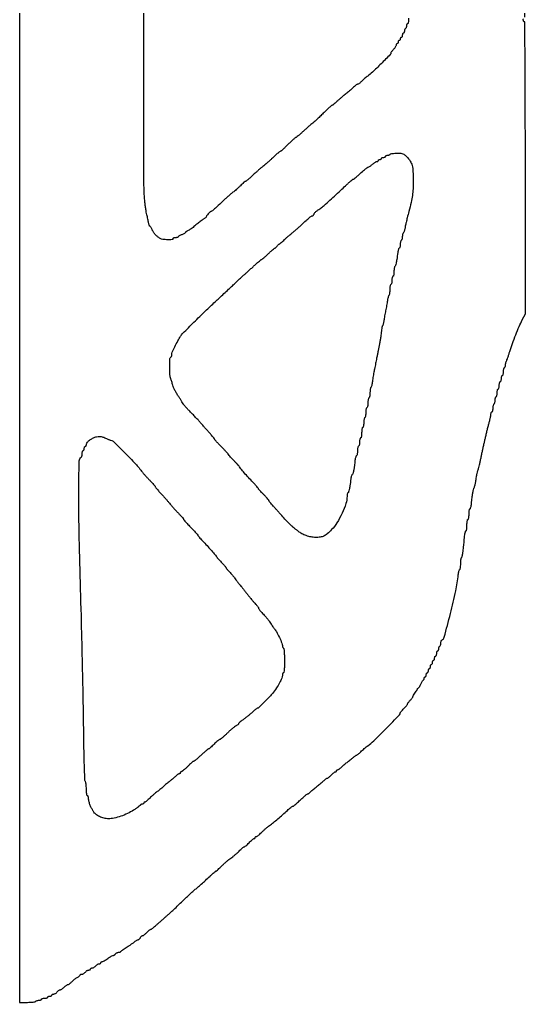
# Model space of a CAD drawing. Extents: x 0 to 485, y 27 to 1911.
# Drawn here: x 0 to 485, y 27 to 969 of the extents above; entities that cross this region are included whole.
import ezdxf

# ---------------------------------------------------------------- set-up
doc = ezdxf.new("R2010")
doc.units = 0

msp = doc.modelspace()

# ---------------------------------------------------------------- linework, layer by layer
for points in [[(0, 1911), (0, 969), (0, 27), (7.440983, 27, 0.012539), (10.336795, 27.072633, 0.018327), (12.877725, 27.29375, 0.014001), (14.92157, 27.605685, 0.21256), (15.5, 28, -0.130646), (15.906663, 28.384508, -0.045439), (16.653525, 28.70625, -0.041396), (17.57934, 28.926158, -0.037634), (18.559017, 29, 0.039081), (19.49372, 29.07317, 0.058208), (20.282961, 29.29375, 0.076538), (20.820624, 29.617207, 0.222681), (21, 30, -0.254951), (21.209557, 30.384262, -0.06271), (21.88125, 30.70625, -0.048861), (22.850749, 30.927234, -0.031626), (24, 31, 0.031626), (25.149251, 31.072766, 0.048861), (26.11875, 31.29375, 0.06271), (26.790443, 31.615738, 0.254951), (27, 32, -0.191087), (27.151477, 32.381882, -0.088204), (27.5875, 32.70625, -0.068025), (28.234582, 32.926307, -0.048028), (29, 33, 0.048028), (29.765418, 33.073693, 0.068025), (30.4125, 33.29375, 0.088204), (30.848523, 33.618118, 0.191087), (31, 34, -0.173062), (31.136147, 34.381567, -0.093597), (31.522652, 34.70625, -0.073949), (32.098578, 34.925933, -0.054248), (32.779241, 35, 0.091287), (33.565449, 35.144747, 0.047927), (34.459276, 35.5875, 0.045499), (35.316802, 36.234851, 0.052224), (36, 37, -0.039628), (36.649462, 37.765245, -0.040482), (37.407202, 38.4125, -0.043766), (38.156398, 38.860091, -0.113243), (38.766214, 39, 0.11707), (39.437959, 39.159467, 0.028202), (40.436155, 39.734375, 0.027424), (41.536564, 40.54307, 0.024203), (42.590909, 41.5, -0.022565), (43.638413, 42.456995, -0.026234), (44.718393, 43.265625, -0.026634), (45.689527, 43.843782, -0.121526), (46.32277, 44, 0.132786), (46.953316, 44.170461, 0.027637), (47.919123, 44.807812, 0.027209), (48.990279, 45.697254, 0.02277), (50.027316, 46.75, -0.024468), (51.174526, 47.90671, -0.016733), (52.581461, 49.109013, -0.016898), (54.018899, 50.178974, -0.032443), (55.25, 50.91898, 0.022236), (56.303134, 51.523118, 0.030119), (57.192188, 52.165246, 0.030557), (57.83672, 52.761879, 0.193066), (58, 53.16898, -0.201824), (58.133628, 53.486545, -0.084512), (58.522652, 53.755888, -0.064608), (59.098169, 53.938921, -0.04475), (59.779241, 54, 0.091287), (60.565449, 54.144747, 0.047927), (61.459276, 54.5875, 0.045499), (62.316802, 55.234851, 0.052224), (63, 56, -0.052224), (63.683198, 56.765149, -0.045499), (64.540724, 57.4125, -0.047927), (65.434551, 57.855253, -0.091287), (66.220759, 58, 0.054248), (66.901422, 58.074067, 0.073949), (67.477348, 58.29375, 0.093597), (67.863853, 58.618433, 0.173062), (68, 59, -0.173062), (68.136147, 59.381567, -0.093597), (68.522652, 59.70625, -0.073949), (69.098578, 59.925933, -0.054248), (69.779241, 60, 0.091287), (70.565449, 60.144747, 0.047927), (71.459276, 60.5875, 0.045499), (72.316802, 61.234851, 0.052224), (73, 62, -0.052224), (73.683198, 62.765149, -0.045499), (74.540724, 63.4125, -0.047927), (75.434551, 63.855253, -0.091287), (76.220759, 64, 0.054248), (76.901422, 64.074067, 0.073949), (77.477348, 64.29375, 0.093597), (77.863853, 64.618433, 0.173062), (78, 65, -0.106151), (78.081925, 65.381543, -0.09935), (78.314261, 65.70625, -0.096121), (78.661427, 65.923917, -0.092354), (79.069825, 66, 0.115305), (79.705711, 66.148618, 0.011386), (81.106241, 66.88125, 0.01389), (82.751957, 67.851071, 0.010587), (84.5, 69, -0.009395), (86.239181, 70.149049, -0.012653), (87.85779, 71.11875, -0.009748), (89.231972, 71.860488, -0.119427), (89.807731, 72, 0.112484), (90.257397, 72.102457, 0.03802), (90.842504, 72.440625, 0.035553), (91.453715, 72.925989, 0.033978), (92, 73.5, -0.063393), (92.614539, 74.074176, -0.044279), (93.430735, 74.559375, -0.044533), (94.312334, 74.890037, -0.067559), (95.122445, 75, 0.038034), (95.842785, 75.054874, 0.056194), (96.454016, 75.220313, 0.072964), (96.875094, 75.462677, 0.22301), (97.018888, 75.75, -0.220097), (97.223841, 76.165274, -0.010018), (98.509361, 77.160937, -0.015151), (100.138042, 78.296048, -0.010117), (102.066315, 79.5, 0.008016), (104.189633, 80.813365, 0.006615), (106.411602, 82.279329, 0.006689), (108.415064, 83.679026, 0.017705), (109.797427, 84.748779, -0.016839), (110.906148, 85.609844, -0.020436), (112.002646, 86.337337, -0.019471), (112.959774, 86.867679, -0.116988), (113.509453, 86.998779, 0.139895), (113.982701, 87.134451, 0.041999), (114.589279, 87.587141, 0.038465), (115.215523, 88.234495, 0.033434), (115.767927, 89, -0.036062), (116.326345, 89.765338, -0.040273), (116.970328, 90.4125, -0.044138), (117.601993, 90.862629, -0.133514), (118.107264, 91, 0.143484), (118.691859, 91.171287, 0.021641), (119.700511, 91.88125, 0.02279), (120.847119, 92.851284, 0.017926), (122, 94, -0.015491), (123.141884, 95.148889, -0.020431), (124.25525, 96.11875, -0.018318), (125.224671, 96.839221, -0.151775), (125.742135, 97, 0.154981), (126.309526, 97.180197, 0.009421), (127.762797, 98.248438, 0.013338), (129.463312, 99.621853, 0.009425), (131.301382, 101.25, -0.003078), (133.410948, 103.166975, -0.001828), (135.947103, 105.426563, -0.001829), (138.492662, 107.661345, -0.003155), (140.629602, 109.5, 0.009025), (143.078509, 111.657625, 0.002532), (146.825101, 115.115625, 0.002552), (151.022534, 119.069533, 0.002686), (155.108461, 123, -0.002429), (159.055191, 126.800467, -0.002851), (162.834283, 130.363367, -0.002509), (166.059394, 133.33932, -0.01758), (167.689316, 134.726355, 0.009112), (170.718798, 137.217198, 0.005504), (174.220583, 140.272209, 0.004801), (178.192893, 143.884547, 0.003223), (182.665982, 148.085384, -0.005854), (184.692702, 149.968776, -0.008842), (186.505083, 151.556332, -0.004363), (188.065675, 152.852128, -0.172747), (188.480906, 153, 0.17868), (188.888788, 153.150568, 0.005073), (190.315462, 154.395313, 0.009721), (191.972526, 155.929736, 0.006462), (193.814924, 157.75, -0.011926), (195.903446, 159.768816, -0.008774), (198.308462, 161.908282, -0.008876), (200.65608, 163.852702, -0.019493), (202.533032, 165.235642, 0.017622), (204.35935, 166.570766, 0.009316), (206.532836, 168.346907, 0.009258), (208.691763, 170.249157, 0.014127), (210.48598, 171.985642, -0.010384), (212.051352, 173.523505, -0.014699), (213.511585, 174.820782, -0.010734), (214.764486, 175.824681, -0.164983), (215.281348, 176, 0.166272), (215.796015, 176.176015, 0.011025), (217.028577, 177.175, 0.014973), (218.464021, 178.467645, 0.010586), (220, 180, -0.01301), (221.550663, 181.532079, -0.017724), (223.031039, 182.825, -0.01468), (224.308348, 183.80229, -0.157214), (224.921599, 184, 0.091591), (225.333285, 184.076051, 0.09588), (225.68322, 184.29375, 0.099487), (225.91739, 184.618468, 0.107021), (226, 185, -0.107021), (226.08261, 185.381532, -0.099487), (226.31678, 185.70625, -0.09588), (226.666715, 185.923949, -0.091591), (227.078401, 186, 0.15268), (227.687576, 186.190458, 0.015563), (228.918553, 187.101562, 0.018308), (230.343485, 188.313756, 0.013613), (231.828401, 189.75, -0.012337), (233.524176, 191.398583, -0.007592), (235.596468, 193.25846, -0.007611), (237.703097, 195.036543, -0.013492), (239.5, 196.427735, 0.011029), (243.313091, 199.349965, 0.006757), (247.683718, 202.953275, 0.006432), (252.263833, 206.936786, 0.006487), (256.726666, 211.025534, -0.011502), (258.422134, 212.547895, -0.015767), (260.020084, 213.8325, -0.01247), (261.389963, 214.811811, -0.150038), (262.002982, 215, 0.156184), (262.616977, 215.196588, 0.012051), (264.018483, 216.248438, 0.015581), (265.652274, 217.62202, 0.011236), (267.390286, 219.25, -0.005969), (270.781522, 222.494266, -0.012317), (273.524176, 224.932373, -0.009482), (275.705905, 226.707813, -0.167573), (276.553244, 227, 0.152908), (276.864468, 227.097455, 0.011925), (277.576482, 227.617445, 0.015395), (278.40733, 228.296793, 0.011138), (279.291813, 229.10194, -0.011293), (280.382018, 230.093739, -0.004909), (281.872954, 231.364303, -0.004855), (283.484684, 232.684361, -0.006441), (284.977817, 233.85194, 0.007691), (286.52166, 235.065405, 0.00482), (288.291921, 236.529945, 0.004837), (290.007626, 238.006076, 0.008797), (291.376131, 239.25, -0.01501), (292.564007, 240.303085, -0.019408), (293.717934, 241.192188, -0.017457), (294.717882, 241.851291, -0.137829), (295.247104, 242, 0.151164), (295.769444, 242.16161, 0.018565), (296.741589, 242.88125, 0.020606), (297.857332, 243.851124, 0.015666), (299, 245, -0.018062), (300.153501, 246.148707, -0.022916), (301.301978, 247.11875, -0.021819), (302.312902, 247.828188, -0.143035), (302.90121, 248, 0.089824), (303.320713, 248.075976, 0.095294), (303.67723, 248.29375, 0.099782), (303.915764, 248.618491, 0.109085), (304, 249, -0.103674), (304.079978, 249.381574, -0.09892), (304.307102, 249.70625, -0.096788), (304.646398, 249.923826, -0.094588), (305.045455, 250, 0.124368), (305.590442, 250.137688, 0.02494), (306.453926, 250.660938, 0.024942), (307.4221, 251.388651, 0.021023), (308.372167, 252.25, -0.012522), (309.480594, 253.289786, -0.005973), (310.954638, 254.573438, -0.005916), (312.527405, 255.878625, -0.008374), (313.960089, 257, 0.004253), (315.416845, 258.120982, 0.002852), (317.064054, 259.426204, 0.002872), (318.645047, 260.708696, 0.005666), (319.883377, 261.748779, -0.012503), (320.937825, 262.610107, -0.016544), (321.941888, 263.337337, -0.01394), (322.8032, 263.884414, -0.134883), (323.216667, 263.998779, 0.161824), (323.642197, 264.14101, 0.010388), (324.687292, 264.959188, 0.014331), (325.906716, 266.015073, 0.010132), (327.216667, 267.266542, -0.012456), (328.727766, 268.696807, -0.007787), (330.563646, 270.298693, -0.007814), (332.422862, 271.821441, -0.014081), (334, 273.001699, 0.040677), (339.536794, 277.623749, 0.004294), (351.450962, 289.540191, 0.00137), (364.206808, 302.590812, 0.195235), (365, 304.544764, -0.175032), (365.117681, 304.870636, -0.005755), (366.028125, 305.941483, -0.010365), (367.15882, 307.187653, -0.006954), (368.5, 308.566667, 0.012215), (369.840609, 309.974429, 0.016731), (370.971875, 311.309148, 0.013501), (371.831253, 312.457087, 0.155132), (372, 312.987879, -0.138408), (372.141145, 313.487999, -0.020233), (372.734375, 314.37286, -0.021584), (373.542729, 315.384387, -0.017007), (374.5, 316.409091, 0.013746), (375.457473, 317.420709, 0.018374), (376.265625, 318.392591, 0.015746), (376.871859, 319.23207, 0.149589), (377, 319.650795, -0.141589), (377.26146, 320.555591, -0.003446), (379.628682, 324.25279, -0.005774), (381.967752, 327.761813, -0.065676), (383.0773, 329, 0.084137), (383.37753, 329.360857, 0.009187), (383.904353, 330.307813, 0.011036), (384.490123, 331.468883, 0.008701), (385.074224, 332.75, -0.018274), (385.670909, 333.99501, -0.026312), (386.294903, 335.045313, -0.024645), (386.87234, 335.82417, -0.224551), (387.244111, 336, 0.189864), (387.532752, 336.113704, 0.088604), (387.777958, 336.440625, 0.06842), (387.944278, 336.925951, 0.04842), (388, 337.5, -0.064853), (388.074694, 338.073457, -0.082425), (388.29375, 338.559375, -0.098894), (388.618646, 338.884432, -0.148195), (389, 339, 0.191087), (389.381882, 339.151477, 0.088204), (389.70625, 339.5875, 0.068025), (389.926307, 340.234582, 0.048028), (390, 341, -0.048028), (390.073693, 341.765418, -0.068025), (390.29375, 342.4125, -0.088204), (390.618118, 342.848523, -0.191087), (391, 343, 0.191087), (391.381882, 343.151477, 0.088204), (391.70625, 343.5875, 0.068025), (391.926307, 344.234582, 0.048028), (392, 345, -0.048028), (392.073693, 345.765418, -0.068025), (392.29375, 346.4125, -0.088204), (392.618118, 346.848523, -0.191087), (393, 347, 0.191087), (393.381882, 347.151477, 0.088204), (393.70625, 347.5875, 0.068025), (393.926307, 348.234582, 0.048028), (394, 349, -0.048028), (394.073693, 349.765418, -0.068025), (394.29375, 350.4125, -0.088204), (394.618118, 350.848523, -0.191087), (395, 351, 0.191087), (395.381882, 351.151477, 0.088204), (395.70625, 351.5875, 0.068025), (395.926307, 352.234582, 0.048028), (396, 353, -0.048028), (396.073693, 353.765418, -0.068025), (396.29375, 354.4125, -0.088204), (396.618118, 354.848523, -0.191087), (397, 355, 0.191087), (397.381882, 355.151477, 0.088204), (397.70625, 355.5875, 0.068025), (397.926307, 356.234582, 0.048028), (398, 357, -0.048028), (398.073693, 357.765418, -0.068025), (398.29375, 358.4125, -0.088204), (398.618118, 358.848523, -0.191087), (399, 359, 0.226478), (399.382936, 359.182831, 0.074992), (399.70625, 359.734375, 0.057076), (399.926884, 360.542644, 0.038131), (400, 361.5, -0.038131), (400.073116, 362.457356, -0.057076), (400.29375, 363.265625, -0.074992), (400.617064, 363.817169, -0.226478), (401, 364, 0.186414), (401.381787, 364.147465, 0.089706), (401.70625, 364.570164, 0.069539), (401.926216, 365.198222, 0.049547), (402, 365.940983, -0.046881), (402.074077, 366.729296, -0.046318), (402.29375, 367.49335, -0.050262), (402.616444, 368.123976, -0.111412), (403, 368.5, 0.127689), (403.384338, 368.901776, 0.046287), (403.70625, 369.629046, 0.042177), (403.926118, 370.527908, 0.038918), (404, 371.475684, -0.029733), (404.055176, 372.402737, -0.038415), (404.220882, 373.23869, -0.042467), (404.461676, 373.883564, -0.179719), (404.75194, 374.166667, 0.226586), (407.260196, 377.097367, 0.003327), (413.167886, 399.70638, 0.009463), (418.277593, 421.529038, 0.02789), (420.66076, 436.75, -0.016075), (420.927301, 438.762279, -0.025608), (421.297638, 440.457812, -0.023122), (421.710279, 441.735071, -0.312648), (422.09255, 442, 0.337935), (422.448096, 442.271284, 0.024425), (422.733436, 443.556875, 0.0263), (422.93456, 445.268259, 0.0161), (423, 447.3, -0.01589), (423.066725, 449.399, -0.020339), (423.267904, 451.322187, -0.018669), (423.556177, 452.886529, -0.13721), (423.912013, 453.55, 0.143479), (424.540973, 454.758159, 0.013839), (425.097801, 458.055449, 0.010475), (425.724467, 463.311365, 0.002074), (426.610256, 472.75, -0.013628), (426.891071, 475.145823, -0.021963), (427.274722, 477.164062, -0.017651), (427.699365, 478.71609, -0.328182), (428.085327, 479, 0.340569), (428.444048, 479.276396, 0.023256), (428.731315, 480.615625, 0.025571), (428.934052, 482.391558, 0.015635), (429, 484.5, -0.017105), (429.072146, 486.60834, -0.027868), (429.29375, 488.384375, -0.026982), (429.608967, 489.707933, -0.332234), (430, 490, 0.322437), (430.389817, 490.280551, 0.031449), (430.70625, 491.46875, 0.03053), (430.927795, 493.083446, 0.01883), (431, 495, -0.017074), (431.065468, 496.916675, -0.027819), (431.266564, 498.53125, -0.026902), (431.552586, 499.734772, -0.332411), (431.90745, 500, 0.312256), (432.29016, 500.264829, 0.023091), (432.704936, 501.542188, 0.025589), (433.078102, 503.237725, 0.016069), (433.348003, 505.25, -0.005933), (433.971128, 510.7378, -0.011813), (434.618371, 515.062648, -0.014298), (435.291338, 518.36936, -0.045896), (436, 520.5, 0.029695), (436.372319, 521.50915, 0.011611), (436.769812, 522.940625, 0.011446), (437.129358, 524.513396, 0.013972), (437.390535, 526, -0.004178), (438.108799, 530.61723, -0.00959), (438.745141, 534.077679, -0.012406), (439.343283, 536.680924, -0.032648), (439.937905, 538.5, 0.031911), (440.343621, 539.735014, 0.004211), (441.012787, 542.409375, 0.004873), (441.749566, 545.598941, 0.004068), (442.471398, 549, -0.001148), (443.195151, 552.510937, -0.001136), (443.937619, 556.03125, -0.001114), (444.60137, 559.10968, -0.004396), (445.030799, 561, 0.000233), (445.482394, 562.913979, 0.000055), (446.235863, 566.115625, 0.000056), (447.101522, 569.797656, 0.000055), (447.971082, 573.5, -0.002245), (448.850227, 577.170851, -0.002389), (449.74465, 580.758356, -0.002272), (450.543064, 583.838172, -0.011053), (451.041917, 585.570998, 0.017138), (451.408805, 586.90634, 0.01334), (451.718563, 588.379972, 0.013546), (451.933542, 589.770241, 0.031592), (452, 590.820998, -0.043943), (452.073451, 591.655135, -0.063734), (452.29375, 592.359918, -0.083503), (452.617786, 592.836754, -0.204612), (453, 593, 0.275259), (453.385522, 593.229636, 0.053437), (453.70625, 594.010789, 0.043243), (453.927436, 595.122516, 0.027497), (454, 596.440983, -0.026918), (454.073414, 597.803639, -0.033489), (454.29375, 599.052725, -0.035556), (454.613307, 600.04134, -0.159713), (455, 600.5, 0.144823), (455.385448, 600.931076, 0.04093), (455.70625, 601.783064, 0.037579), (455.926362, 602.85147, 0.032024), (456, 604, -0.032024), (456.073638, 605.14853, -0.037579), (456.29375, 606.216936, -0.04093), (456.614552, 607.068924, -0.144823), (457, 607.5, 0.159713), (457.386693, 607.95866, 0.035556), (457.70625, 608.947275, 0.033489), (457.926586, 610.196361, 0.026918), (458, 611.559017, -0.027497), (458.072564, 612.877484, -0.043243), (458.29375, 613.989211, -0.053437), (458.614478, 614.770364, -0.275259), (459, 615, 0.277684), (459.385692, 615.232098, 0.052312), (459.70625, 616.028125, 0.042582), (459.927458, 617.158889, 0.027026), (460, 618.5, -0.027026), (460.072542, 619.841111, -0.042582), (460.29375, 620.971875, -0.052312), (460.614308, 621.767902, -0.277684), (461, 622, 0.254951), (461.384262, 622.209557, 0.06271), (461.70625, 622.88125, 0.048861), (461.927234, 623.850749, 0.031626), (462, 625, -0.031626), (462.072766, 626.149251, -0.048861), (462.29375, 627.11875, -0.06271), (462.615738, 627.790443, -0.254951), (463, 628, 0.275259), (463.385522, 628.229636, 0.053437), (463.70625, 629.010789, 0.043243), (463.927436, 630.122516, 0.027497), (464, 631.440983, -0.026918), (464.073414, 632.803639, -0.033489), (464.29375, 634.052725, -0.035556), (464.613307, 635.04134, -0.159713), (465, 635.5, 0.111983), (465.383579, 635.876896, 0.050144), (465.70625, 636.510636, 0.046179), (465.925928, 637.279081, 0.046572), (466, 638.072586, -0.037005), (466.064818, 638.947197, -0.022635), (466.263577, 639.963065, -0.022635), (466.553357, 640.956806, -0.037004), (466.897282, 641.763569, 0.031609), (467.37111, 642.842655, 0.004188), (468.208304, 645.193048, 0.004841), (469.151748, 648.001139, 0.004045), (470.100321, 651, -0.011507), (472.604792, 658.525326, -0.008046), (475.757611, 666.891857, -0.00813), (479.075878, 674.902128, -0.015019), (482.070826, 681.279909), (485, 687.059817), (485, 827.029909, 0.000467), (484.942372, 888.677684, 0.001319), (484.748214, 931.757477, 0.000099), (484.493031, 966.510673, 0.412007), (484, 967, -0.191087), (483.618118, 967.151477, -0.088204), (483.29375, 967.5875, -0.068025), (483.073693, 968.234582, -0.048028), (483, 969, -0.048028), (483.073693, 969.765418, -0.068025)], [(372.92761, 970.532944, -0.023598), (373, 969, -0.023598), (372.92761, 967.467056, -0.037669), (372.70625, 966.175, -0.04382), (372.387127, 965.251055, -0.295869), (372, 965, 0.186414), (371.618213, 964.852535, 0.089706), (371.29375, 964.429836, 0.069539), (371.073784, 963.801778, 0.049547), (371, 963.059017, -0.046881), (370.925923, 962.270704, -0.046318), (370.70625, 961.50665, -0.050262), (370.383556, 960.876024, -0.111412), (370, 960.5, 0.111412), (369.616444, 960.123976, 0.050262), (369.29375, 959.49335, 0.046318), (369.074077, 958.729296, 0.046881), (369, 957.940983, -0.049547), (368.926216, 957.198222, -0.069539), (368.70625, 956.570164, -0.089706), (368.381787, 956.147465, -0.186414), (368, 956, 0.191087), (367.618118, 955.848523, 0.088204), (367.29375, 955.4125, 0.068025), (367.073693, 954.765418, 0.048028), (367, 954, -0.048028), (366.926307, 953.234582, -0.068025), (366.70625, 952.5875, -0.088204), (366.381882, 952.151477, -0.191087), (366, 952, 0.148195), (365.618646, 951.884432, 0.098894), (365.29375, 951.559375, 0.082425), (365.074694, 951.073457, 0.064853), (365, 950.5, -0.064853), (364.925306, 949.926543, -0.082425), (364.70625, 949.440625, -0.098894), (364.381354, 949.115568, -0.148195), (364, 949, 0.148195), (363.618646, 948.884432, 0.098894), (363.29375, 948.559375, 0.082425), (363.074694, 948.073457, 0.064853), (363, 947.5, -0.064853), (362.925306, 946.926543, -0.082425), (362.70625, 946.440625, -0.098894), (362.381354, 946.115568, -0.148195), (362, 946, 0.152392), (361.618628, 945.881, 0.098208), (361.29375, 945.546023, 0.080979), (361.074578, 945.045452, 0.062856), (361, 944.454545, -0.107455), (360.834386, 943.692819, -0.03135), (360.265625, 942.628693, -0.029931), (359.456807, 941.479735, -0.028052), (358.5, 940.409091, 0.017656), (357.542766, 939.381757, 0.022178), (356.734375, 938.362299, 0.021065), (356.143305, 937.467881, 0.136294), (356, 936.951926, -0.197744), (355.38084, 935.447581, -0.001773), (346.567503, 926.617467, -0.005468), (338.293971, 918.564863, -0.037265), (333.890066, 914.956473, 0.014729), (332.399273, 913.843274, 0.009196), (330.717039, 912.457008, 0.009226), (329.10804, 911.028394, 0.016532), (327.84879, 909.788643, -0.019645), (326.750741, 908.720972, -0.02423), (325.643812, 907.819164, -0.023727), (324.662509, 907.165334, -0.135901), (324.065457, 907, 0.140703), (323.442891, 906.821268, 0.018763), (322.300511, 906.045313, 0.0205), (320.988198, 904.994526, 0.015915), (319.646921, 903.75, -0.010732), (318.141421, 902.323773, -0.006758), (316.325658, 900.720312, -0.006784), (314.49623, 899.190933, -0.012356), (312.955456, 898, 0.01279), (311.334256, 896.744652, 0.005448), (309.226493, 894.985937, 0.005386), (307.017672, 893.060213, 0.007043), (305.042675, 891.25, -0.007473), (303.26292, 889.621553, -0.010971), (301.646349, 888.248437, -0.006557), (300.261633, 887.153438, -0.16548), (299.810715, 887, 0.182982), (299.336464, 886.820429, 0.002507), (296.988197, 884.723438, 0.006684), (294.286917, 882.220457, 0.004301), (291.219147, 879.25, -0.004224), (287.974017, 876.106837, -0.004439), (284.729181, 873.071125, -0.004257), (281.88444, 870.501027, -0.019791), (280.173395, 869.098509, 0.013367), (278.570742, 867.818899, 0.004262), (276.253859, 865.831332, 0.00425), (273.70952, 863.57233, 0.004728), (271.293602, 861.348509, -0.006348), (269.052467, 859.298948, -0.009494), (267.038586, 857.571125, -0.005023), (265.30859, 856.171962, -0.169089), (264.814631, 856, 0.180203), (264.317728, 855.814903, 0.003965), (262.35608, 854.090625, 0.00851), (260.084385, 851.991068, 0.005585), (257.537037, 849.5, -0.003647), (255.008903, 847.00848, -0.005734), (252.797455, 844.909375, -0.001845), (250.865113, 843.130093, -0.187268), (250.529949, 843, 0.167924), (249.798453, 842.7472, 0.008201), (247.779007, 841.107834, 0.010581), (245.134303, 838.790812, 0.004188), (241.594693, 835.5, -0.006231), (239.735508, 833.785606, -0.004655), (237.645167, 831.940625, -0.004706), (235.642876, 830.238971, -0.010688), (234.090604, 829, 0.011229), (232.503232, 827.7302, 0.004412), (230.371211, 825.9125, 0.004364), (228.099799, 823.906056, 0.005432), (226.025395, 822, -0.003914), (222.178884, 818.444063, -0.010427), (219.362194, 815.986147, -0.008279), (217.236066, 814.266571, -0.167417), (216.462253, 814, 0.179116), (216.133068, 813.878166, 0.004008), (214.840664, 812.751563, 0.008543), (213.343425, 811.378765, 0.005613), (211.664978, 809.75, -0.008042), (209.819228, 807.976214, -0.00682), (207.814303, 806.160938, -0.006888), (205.94229, 804.557154, -0.019127), (204.569867, 803.5, 0.019359), (203.112131, 802.376053, 0.005148), (200.87797, 800.471875, 0.005213), (198.380525, 798.252343, 0.005349), (195.951483, 796, -0.002337), (190.469483, 790.85503, -0.007843), (186.810926, 787.558894, -0.005657), (184.152242, 785.290575, -0.175525), (183.350011, 785, 0.201754), (182.579152, 784.675753, 0.013059), (180.889193, 782.855705, 0.014181), (179.308686, 780.955766, 0.167931), (179, 780.062598, -0.201352), (178.860224, 779.729577, -0.019102), (178.192187, 779.12227, -0.022036), (177.303436, 778.438817, -0.015566), (176.25, 777.748103, 0.016728), (174.949848, 776.891297, 0.007288), (173.279688, 775.671747, 0.007202), (171.541187, 774.323357, 0.009529), (170, 773.043176, -0.001876), (166.275623, 769.851944, -0.017948), (164.634773, 768.55514, -0.034301), (163.313109, 767.718501, -0.017063), (161.537591, 766.835174, 0.023592), (160.565804, 766.335778, 0.032159), (159.745417, 765.79102, 0.033454), (159.153793, 765.274891, 0.199215), (159, 764.904213, -0.239888), (158.811145, 764.533235, -0.025315), (157.971875, 763.985266, -0.026895), (156.840898, 763.405033, -0.01832), (155.5, 762.86384, 0.018895), (154.159144, 762.320867, 0.027614), (153.028125, 761.735259, 0.026408), (152.191819, 761.180403, 0.237366), (152, 760.799112, -0.261291), (151.827611, 760.491754, -0.059849), (151.265625, 760.234739, -0.047089), (150.457777, 760.058095, -0.0303), (149.5, 760, 0.038131), (148.542644, 759.926884, 0.057076), (147.734375, 759.70625, 0.074992), (147.182831, 759.382936, 0.226478), (147, 759, -0.396584), (146.168237, 758.116271, -0.020263), (141.868516, 758.030072, -0.026868), (137.443379, 758.359009, -0.098437), (134.791737, 759.25, -0.037864), (132.307654, 760.935251, -0.03863), (130.123964, 762.965529, -0.039334), (128.314066, 765.269179, -0.042674), (126.942372, 767.768062, 0.015633), (126.347301, 769.006326, 0.022994), (125.74211, 770.050618, 0.019787), (125.190248, 770.838911, 0.234263), (124.865295, 771, -0.285664), (124.583757, 771.175143, -0.027136), (124.250928, 771.954687, -0.028194), (123.934333, 773.004535, -0.018182), (123.681662, 774.25, 0.009094), (123.394216, 775.812039, 0.004008), (122.960072, 777.867188, 0.003965), (122.464882, 780.039413, 0.005317), (121.979481, 782, -0.020382), (121.476249, 784.331558, -0.006578), (120.917777, 787.821875, -0.006547), (120.398011, 791.724269, -0.0073), (120.001168, 795.5, -0.022406), (119.245195, 812.170802, -0.000128), (119.205048, 969, -0.000128), (119.245195, 1125.829198, -0.022406)], [(484.493031, 971.489327, 0.000099), (484.748214, 1006.242523, 0.001319)]]:
    msp.add_lwpolyline(points, format="xyb")
for points in [[(371.333506, 837.466494, -0.056751), (374.489551, 833.499339, -0.074673), (376.328881, 829.262405, -0.051712), (377.232179, 823.562417, -0.01423), (377.462906, 814.471724, -0.012058), (377.251047, 806.684429, -0.022636), (376.64404, 800.418834, -0.020603), (375.429795, 793.859375, -0.008275), (373.25432, 785, 0.00203), (371.735228, 779.131203, 0.004622), (370.647166, 774.684595, 0.006033), (369.864219, 771.161337, 0.010736), (369.317256, 768.240732, -0.021973), (369.045934, 766.952621, -0.026777), (368.675836, 765.777385, -0.026959), (368.267348, 764.843998, -0.138574), (367.889512, 764.431715, 0.154712), (367.545945, 764.032186, 0.037422), (367.261294, 763.196877, 0.03487), (367.06537, 762.143593, 0.028558), (367, 761, -0.032024), (366.926362, 759.85147, -0.037579), (366.70625, 758.783064, -0.04093), (366.385448, 757.931076, -0.144823), (366, 757.5, 0.159713), (365.613307, 757.04134, 0.035556), (365.29375, 756.052725, 0.033489), (365.073414, 754.803639, 0.026918), (365, 753.440983, -0.024685), (364.934858, 752.122339, -0.039248), (364.735829, 751.010789, -0.046569), (364.448395, 750.220182, -0.289998), (364.100694, 750, 0.286345), (363.7182, 749.761385, 0.030669), (363.298443, 748.751562, 0.030363), (362.915644, 747.378662, 0.019538), (362.632484, 745.75, -0.002795), (361.70377, 739.095182, -0.014641), (361.065519, 735.454135, -0.021698), (360.508245, 733.23655, -0.183942), (359.894367, 732.434715, 0.187934), (359.54558, 731.971778, 0.024238), (359.26272, 730.739797, 0.025573), (359.065283, 729.182191, 0.01874), (359, 727.440983, -0.021227), (358.927706, 725.738865, -0.03416), (358.70625, 724.304539, -0.037703), (358.388352, 723.26528, -0.308946), (358, 723, 0.295869), (357.612873, 722.748945, 0.04382), (357.29375, 721.825, 0.037669), (357.07239, 720.532944, 0.023598), (357, 719, -0.023598), (356.92761, 717.467056, -0.037669), (356.70625, 716.175, -0.04382), (356.387127, 715.251055, -0.295869), (356, 715, 0.317955), (355.610695, 714.724595, 0.033516), (355.29375, 713.59, 0.031739), (355.072233, 712.039837, 0.019623), (355, 710.2, -0.017229), (354.934253, 708.292548, -0.021488), (354.736338, 706.530938, -0.020348), (354.451889, 705.094844, -0.130941), (354.102426, 704.45, 0.099117), (353.72082, 703.840574, 0.019265), (353.30648, 702.604063, 0.019786), (352.930308, 701.101031, 0.01716), (352.653247, 699.5, -0.006094), (352.364547, 697.579706, -0.002722), (351.940069, 695.059375, -0.002694), (351.462171, 692.398225, -0.003651), (351, 690, 0.003504), (350.537096, 687.601778, 0.002585), (350.056978, 684.940625, 0.002612), (349.629265, 682.420301, 0.005845), (349.3367, 680.5, -0.013686), (349.066401, 678.895279, -0.015731), (348.718757, 677.38125, -0.01494), (348.347623, 676.123982, -0.082353), (348.021778, 675.5, 0.106429), (347.695029, 674.794122, 0.009619), (347.302163, 672.878007, 0.012144), (346.929409, 670.549055, 0.009199), (346.6298, 667.978323, -0.009886), (346.276003, 664.978513, -0.005437), (345.73077, 661.322507, -0.005417), (345.096817, 657.623831, -0.008638), (344.466192, 654.478323, 0.001565), (343.804717, 651.405136, 0.001092), (343.076923, 647.934257, 0.001102), (342.393621, 644.602862, 0.002287), (341.878105, 642, -0.001044), (341.402352, 639.56617, -0.000706), (340.85033, 636.79375, -0.000712), (340.309272, 634.116065, -0.001421), (339.872293, 632, 0.008334), (339.468622, 629.898965, 0.004376), (339.033199, 627.274265, 0.004351), (338.633864, 624.576241, 0.00667), (338.339477, 622.23154, -0.01419), (338.04967, 620.17411, -0.019678), (337.665724, 618.351901, -0.016573), (337.247232, 616.897423, -0.177819), (336.874639, 616.422523, 0.188558), (336.533467, 615.968554, 0.023978), (336.256925, 614.753552, 0.025394), (336.063835, 613.217727, 0.018575), (336, 611.5, -0.021209), (335.926872, 609.776785, -0.028151), (335.70625, 608.223689, -0.027992), (335.388765, 606.997543, -0.178843), (335, 606.5, 0.179846), (334.611109, 606.000298, 0.027581), (334.29375, 604.758975, 0.027868), (334.073113, 603.186816, 0.02093), (334, 601.440983, -0.021227), (333.927706, 599.738865, -0.03416), (333.70625, 598.304539, -0.037703), (333.388352, 597.26528, -0.308946), (333, 597, 0.308946), (332.611648, 596.73472, 0.037703), (332.29375, 595.695461, 0.03416), (332.072294, 594.261135, 0.021227), (332, 592.559017, -0.02093), (331.926887, 590.813184, -0.027868), (331.70625, 589.241025, -0.027581), (331.388891, 587.999702, -0.179846), (331, 587.5, 0.179846), (330.611109, 587.000298, 0.027581), (330.29375, 585.758975, 0.027868), (330.073113, 584.186816, 0.02093), (330, 582.440983, -0.021227), (329.927706, 580.738865, -0.03416), (329.70625, 579.304539, -0.037703), (329.388352, 578.26528, -0.308946), (329, 578, 0.322437), (328.610183, 577.719449, 0.031449), (328.29375, 576.53125, 0.03053), (328.072205, 574.916554, 0.01883), (328, 573, -0.01883), (327.927795, 571.083446, -0.03053), (327.70625, 569.46875, -0.031449), (327.389817, 568.280551, -0.322437), (327, 568, 0.295869), (326.612873, 567.748945, 0.04382), (326.29375, 566.825, 0.037669), (326.07239, 565.532944, 0.023598), (326, 564, -0.023598), (325.92761, 562.467056, -0.037669), (325.70625, 561.175, -0.04382), (325.387127, 560.251055, -0.295869), (325, 560, 0.31052), (324.611488, 559.732972, 0.036969), (324.29375, 558.678125, 0.033738), (324.072283, 557.224757, 0.020945), (324, 555.5, -0.018816), (323.935066, 553.7751, -0.030508), (323.735829, 552.321875, -0.03141), (323.451268, 551.252387, -0.32252), (323.100694, 551, 0.291988), (322.716815, 550.75493, 0.028179), (322.289105, 549.678125, 0.028824), (321.896006, 548.224552, 0.018448), (321.600694, 546.5), (321.32724, 544.451466), (321, 542), (320.67276, 539.548534), (320.399306, 537.5, -0.016372), (320.111332, 535.775293, -0.025829), (319.740474, 534.321875, -0.02344), (319.343563, 533.228936, -0.302659), (319, 533, 0.29759), (318.657628, 532.776428, 0.025634), (318.268864, 531.751562, 0.02723), (317.908297, 530.378822, 0.017338), (317.632484, 528.75, -0.002795), (316.70377, 522.095182, -0.014641), (316.065519, 518.454135, -0.021698), (315.508245, 516.23655, -0.183942), (314.894367, 515.434715, 0.152156), (314.549119, 515.037265, 0.038354), (314.26272, 514.21869, 0.035573), (314.065761, 513.18777, 0.029424), (314, 512.071255, -0.079487), (312.885565, 505.105346, -0.029038), (309.214689, 495.788857, -0.029355), (304.327602, 486.67251, -0.05632), (299.225545, 480.143271, -0.020521), (294.983253, 476.159888, -0.065661), (291.747693, 474.031885, -0.076981), (288.363255, 472.996175, -0.035844), (283.772694, 472.666667, -0.05036), (279.530496, 473.095023, -0.035053), (274.889333, 474.386226, -0.035503), (270.582327, 476.270481, -0.061331), (267.372529, 478.494263, 0.016413), (266.787513, 478.982604, 0.005781), (265.918068, 479.64519, 0.005732), (264.944938, 480.351976, 0.006692), (264.004428, 481, -0.041568), (261.852016, 482.71586, -0.008311), (258.332741, 486.147075, -0.008686), (254.340845, 490.312945, -0.007773), (250.342785, 494.770054, 0.002699), (248.955492, 496.348569, 0.001157), (247.08663, 498.442242, 0.001145), (245.085195, 500.66376, 0.001511), (243.25, 502.679129, -0.008453), (241.621722, 504.517916, -0.012158), (240.248437, 506.20391, -0.008003), (239.168363, 507.644868, -0.1581), (239, 508.164016, 0.173555), (238.814736, 508.681672, 0.007271), (237.53125, 510.199572, 0.011817), (235.915813, 511.968453, 0.00805), (234, 513.905754, -0.005916), (232.083833, 515.826947, -0.008984), (230.46875, 517.545775, -0.004356), (229.1478, 519.028945, -0.181686), (229, 519.422265, 0.176636), (228.854083, 519.822424, 0.003689), (227.457812, 521.457748, 0.008126), (225.762033, 523.351369, 0.005326), (223.75, 525.480033, -0.006241), (219.455644, 530.040009, -0.007069), (215.454022, 534.522431, -0.006102), (212.154791, 538.420026, -0.04504), (210.780147, 540.428372, 0.051166), (210.245021, 541.190044, 0.005293), (208.788868, 542.832733, 0.006541), (207.0032, 544.753582, 0.005186), (205.02543, 546.783457, -0.005552), (203.099477, 548.763049, -0.008461), (201.47622, 550.527871, -0.003931), (200.142723, 552.051789, -0.179644), (200, 552.436209, 0.184863), (199.84976, 552.828676, 0.002513), (198.090625, 554.769919, 0.006718), (195.991361, 557.002257, 0.004319), (193.5, 559.537037, -0.005242), (191.008731, 562.0811, -0.008029), (188.908854, 564.342535, -0.003555), (187.175304, 566.29844, -0.180851), (186.998226, 566.768519, 0.164648), (186.83864, 567.236273, 0.004823), (185.533966, 568.900752, 0.009199), (183.924645, 570.839379, 0.006155), (182.016001, 573, -0.001276), (179.83404, 575.421971, -0.000898), (177.391774, 578.156699, -0.000906), (175.06457, 580.781591, -0.001904), (173.267775, 582.831316, 0.006258), (171.389413, 584.936814, 0.002513), (168.770846, 587.770356, 0.002486), (165.918862, 590.795232, 0.003142), (163.25, 593.562797, -0.003613), (160.854318, 596.051773, -0.005677), (158.835938, 598.228282, -0.00183), (157.125336, 600.129363, -0.184307), (157, 600.457832, 0.138805), (156.902136, 600.803563, 0.001702), (155.669833, 602.790689, 0.004898), (154.207333, 605.080955, 0.003167), (152.471771, 607.704552, -0.014568), (150.659569, 610.584601, -0.013279), (148.958739, 613.65445, -0.013425), (147.585638, 616.478663, -0.04131), (146.871304, 618.478201, 0.005729), (146.394874, 620.186348, 0.004753), (145.849799, 621.993356, 0.0048), (145.318632, 623.639809, 0.012895), (144.899533, 624.797053, -0.083628), (144.157069, 628.343418, -0.011091), (144.023799, 636.033417, -0.006129), (144.160898, 644.045611, -0.25211), (145, 645.5, 0.112461), (145.383599, 645.877628, 0.050045), (145.70625, 646.513983, 0.046062), (145.925933, 647.286116, 0.046316), (146, 648.083981, -0.104291), (146.42458, 650.0974, -0.007002), (148.888849, 655.475389, -0.011059), (151.67789, 661.023805, -0.019492), (154.256924, 665.457164, -0.053902), (156.62186, 668.420512, -0.001825), (167.188486, 678.997511, -0.003895), (178.158622, 689.730002, -0.006645), (187.509226, 698.5, 0.001965), (191.428688, 702.107733, 0.001236), (195.982052, 706.353125, 0.00124), (200.4414, 710.552337, 0.002273), (204.051469, 714, -0.002634), (207.370024, 717.164688, -0.002238), (210.906371, 720.471875, -0.002256), (214.153542, 723.45437, -0.006357), (216.459192, 725.5, 0.003838), (218.591416, 727.372653, 0.002045), (221.201888, 729.720313, 0.002035), (223.849067, 732.140351, 0.003168), (226.109042, 734.25, -0.007204), (228.090634, 736.070076, -0.010627), (229.885906, 737.604687, -0.006176), (231.424714, 738.833042, -0.166854), (231.911097, 739, 0.173062), (232.403177, 739.175579, 0.005031), (234.128488, 740.615625, 0.009576), (236.135022, 742.39236, 0.006386), (238.367448, 744.5, -0.00621), (240.598336, 746.607674, -0.009339), (242.600077, 748.384375, -0.004799), (244.322341, 749.828067, -0.173726), (244.802246, 750, 0.15633), (245.183603, 750.122222, 0.029515), (245.759783, 750.5875, 0.028978), (246.392654, 751.234274, 0.023022), (247, 752, -0.019766), (247.599375, 752.765863, -0.025913), (248.208323, 753.4125, -0.025158), (248.753964, 753.884621, -0.16728), (249.08918, 754, 0.171769), (249.495201, 754.143724, 0.005703), (250.83368, 755.252571, 0.01025), (252.392484, 756.630119, 0.00689), (254.118421, 758.264073, -0.007712), (256.002865, 760.042218, -0.006586), (258.041972, 761.85894, -0.006648), (259.940024, 763.461931, -0.018716), (261.322336, 764.514073, 0.02001), (262.783971, 765.632577, 0.00532), (265.021856, 767.532259, 0.005386), (267.522333, 769.748691, 0.005525), (269.953164, 772, -0.00339), (274.802034, 776.529394, -0.014609), (277.780731, 779.117515, -0.020275), (279.809907, 780.646033, -0.152426), (280.944043, 781, 0.15851), (281.337942, 781.128092, 0.061815), (281.76092, 781.523942, 0.053037), (282.146636, 782.101182, 0.043969), (282.431328, 782.783634, -0.081884), (282.839711, 783.58613, -0.032296), (283.639328, 784.537962, -0.030895), (284.654059, 785.475258, -0.033703), (285.748716, 786.251138, 0.017274), (287.049295, 787.110251, 0.007502), (288.719935, 788.336836, 0.007413), (290.458706, 789.695078, 0.009782), (292, 790.9868, 0.00336), (297.533492, 795.877512, 0.002605), (303.493762, 801.273432, 0.002656), (309.125068, 806.48039, 0.005012), (313.602882, 810.75, -0.006387), (315.725261, 812.762586, -0.009553), (317.634644, 814.460945, -0.005063), (319.276264, 815.837334, -0.169958), (319.749763, 816.010665, 0.157885), (320.223048, 816.171403, 0.005791), (321.748368, 817.336183, 0.010061), (323.52972, 818.788128, 0.00684), (325.5, 820.508091, -0.001511), (329.767916, 824.314699, -0.014387), (331.642593, 825.88265, -0.028338), (333.108861, 826.909863, -0.015763), (334.999989, 827.999994, 0.020539), (336.054078, 828.621103, 0.012051), (337.264597, 829.445076, 0.012041), (338.43733, 830.328885, 0.020033), (339.375565, 831.135265, -0.029447), (340.238224, 831.848914, -0.029912), (341.1744, 832.452234, -0.031346), (342.048553, 832.874484, -0.097133), (342.688561, 833, 0.07466), (343.189641, 833.07524, 0.088576), (343.614765, 833.29375, 0.100668), (343.898958, 833.618647, 0.130232), (344, 834, -0.148195), (344.115568, 834.381354, -0.098894), (344.440625, 834.70625, -0.082425), (344.926543, 834.925306, -0.064853), (345.5, 835, 0.064853), (346.073457, 835.074694, 0.082425), (346.559375, 835.29375, 0.098894), (346.884432, 835.618646, 0.148195), (347, 836, -0.191087), (347.151477, 836.381882, -0.088204), (347.5875, 836.70625, -0.068025), (348.234582, 836.926307, -0.048028), (349, 837, 0.048028), (349.765418, 837.073693, 0.068025), (350.4125, 837.29375, 0.088204), (350.848523, 837.618118, 0.191087), (351, 838, -0.186414), (351.147465, 838.381787, -0.089706), (351.570164, 838.70625, -0.069539), (352.198222, 838.926216, -0.049547), (352.940983, 839, 0.046881), (353.729296, 839.074077, 0.046318), (354.49335, 839.29375, 0.050262), (355.123976, 839.616444, 0.111412), (355.5, 840, -0.198738), (356.04303, 840.39167, -0.019725), (357.652275, 840.70625, -0.022454), (359.676578, 840.927165, -0.015951), (361.959017, 841, -0.016823), (365.433969, 840.883052, -0.073426), (367.439218, 840.447525, -0.082202), (369.120661, 839.474734, -0.024222)], [(83.315054, 567.492717, 0.009903), (84.519958, 566.921145, 0.012217), (85.665712, 566.438486, 0.010653), (86.639979, 566.079577, 0.083105), (87.11545, 566, -0.196624), (89.633842, 564.969822, -0.003199), (100.672241, 553.984571, -0.008868), (111.039877, 543.156526, -0.025252), (117.727176, 535.143392, 0.01871), (118.740482, 533.896389, 0.004456), (120.52142, 531.901115, 0.004576), (122.610044, 529.644531, 0.004508), (124.75, 527.415131, -0.004437), (126.762213, 525.319404, -0.006877), (128.457812, 523.471498, -0.002659), (129.874754, 521.866899, -0.181467), (130, 521.53317, 0.1674), (130.246068, 520.818799, 0.008063), (131.852132, 518.831001, 0.00969), (134.213787, 516.111473, 0.003114), (137.820711, 512.16671, -0.004711), (139.634708, 510.170036, -0.004007), (141.512379, 508.029443, -0.00404), (143.190347, 506.053248, -0.011372), (144.320711, 504.635651, 0.016173), (145.504639, 503.179769, 0.004833), (147.402021, 501.037055, 0.004841), (149.580194, 498.671093, 0.005222), (151.75, 496.40739, -0.004393), (153.762223, 494.315045, -0.006814), (155.457812, 492.470944, -0.00261), (156.875865, 490.869118, -0.181814), (157, 490.539023, 0.179152), (157.271743, 489.804949, 0.003984), (159.792123, 486.914155, 0.00829), (162.920155, 483.499365, 0.00494), (166.75, 479.534338, -0.00688), (168.378573, 477.835134, -0.010251), (169.751563, 476.300664, -0.005673), (170.857495, 474.982493, -0.173387), (171, 474.583903, 0.170531), (171.140897, 474.182805, 0.005446), (172.248437, 472.831313, 0.009964), (173.621423, 471.257442, 0.006685), (175.25, 469.511495, -0.003784), (179.694869, 464.801384, -0.005811), (183.464804, 460.649692, -0.006732), (186.580012, 457.041155, -0.012401), (189, 454.010911, 0.011539), (190.190701, 452.514662, 0.006247), (191.720313, 450.726909, 0.006219), (193.323703, 448.944851, 0.009763), (194.75, 447.45806, -0.009049), (195.995157, 446.163794, -0.013036), (197.045312, 444.971013, -0.008764), (197.868859, 443.949052, -0.166712), (198, 443.566667, 0.164911), (198.130218, 443.182592, 0.00853), (198.954688, 442.143681, 0.012786), (200.00484, 440.930399, 0.008874), (201.25, 439.611821, -0.009159), (202.604268, 438.176061, -0.00772), (203.985938, 436.608466, -0.007804), (205.202455, 435.138676, -0.021354), (206, 434.051883, 0.010675), (207.356979, 432.117499, 0.007375), (208.971009, 429.984772, 0.007316), (210.669016, 427.873, 0.009627), (212.282506, 426, -0.014305), (213.069827, 425.068569, -0.001867), (214.681506, 423.031785, -0.002172), (216.574169, 420.599781, -0.001815), (218.562923, 418.00182, 0.006311), (220.654841, 415.319404, 0.005925), (222.857546, 412.633153, 0.005907), (224.867259, 410.297253, 0.020266), (226.25, 408.850611, -0.019635), (227.302867, 407.751864, -0.024131), (228.192187, 406.644347, -0.023645), (228.836679, 405.662839, -0.134234), (229, 405.065457, 0.139739), (229.178036, 404.440865, 0.018419), (229.954688, 403.286403, 0.020209), (231.005468, 401.958564, 0.015681), (232.25, 400.598895, -0.008309), (235.160421, 397.511856, -0.016145), (237.361063, 394.93625, -0.016286), (239.378699, 392.238741, -0.008618), (241.711475, 388.772632, 0.00467), (242.818347, 387.099639, 0.006297), (243.852825, 385.608211, 0.004414), (244.744193, 384.380136, 0.065984), (245.111661, 384, -0.1106), (246.400693, 382.405733, -0.006726), (249.064073, 376.837805, -0.007084), (251.562666, 371.220938, -0.101442), (252, 369.087534, 0.046237), (252.074065, 368.28831, 0.046026), (252.29375, 367.515027, 0.050014), (252.616395, 366.877855, 0.112609), (253, 366.5, -0.229563), (253.411923, 365.851529, -0.007969), (253.714644, 362.793572, -0.013028), (253.930284, 358.993231, -0.007657), (254, 354.440983, -0.006852), (253.935336, 349.722442, -0.014945), (253.728149, 346.110246, -0.010159), (253.433673, 343.381505, -0.377253), (253, 343, 0.224533), (252.617138, 342.818941, 0.075787), (252.29375, 342.27456, 0.057655), (252.073144, 341.476097, 0.038615), (252, 340.530416, -0.100603), (251.420729, 337.680573, -0.024724), (249.328373, 333.35462, -0.023356), (246.293944, 328.367858, -0.017703), (242.527078, 323.18791, -0.026506), (239.866742, 320.137206, -0.005121), (234.71369, 314.932298, -0.001362), (229.037608, 309.34587, -0.196137), (228.18982, 309, 0.154065), (227.73038, 308.854991, 0.010775), (226.626855, 308.045313, 0.014469), (225.337213, 306.994976, 0.010355), (223.95478, 305.75, -0.012186), (222.25836, 304.23347, -0.005528), (219.968673, 302.328107, -0.00547), (217.508303, 300.370672, -0.007468), (215.246442, 298.664831, 0.008111), (213.235905, 297.144476, 0.012263), (211.541142, 295.750846, 0.007044), (210.181073, 294.541478, 0.210503), (210, 294.130439, -0.204861), (209.843173, 293.763739, -0.019327), (209.093776, 293.101292, -0.02226), (208.096769, 292.357847, -0.015665), (206.914981, 291.60885, 0.03315), (205.372408, 290.55388, 0.00975), (203.151922, 288.737539, 0.009744), (200.727885, 286.591669, 0.010327), (198.43672, 284.393242, -0.009046), (196.294275, 282.326951, -0.013037), (194.319877, 280.584265, -0.008757), (192.628092, 279.217427, -0.167038), (191.995423, 279, 0.160302), (191.379511, 278.797328, 0.011418), (189.93336, 277.678125, 0.01516), (188.247485, 276.223822, 0.010824), (186.447368, 274.5, -0.007451), (184.670584, 272.775397, -0.011002), (183.056661, 271.320599, -0.006461), (181.671454, 270.157012, -0.171589), (181.223684, 269.995655, 0.171009), (180.754462, 269.827163, 0.003599), (178.823646, 268.231362, 0.007928), (176.586356, 266.293747, 0.005207), (174.069579, 263.995655, -0.006399), (171.541337, 261.698124, -0.009556), (169.268271, 259.761224, -0.005099), (167.316367, 258.194352, -0.16811), (166.754655, 258, 0.172664), (166.217118, 257.808669, 0.007858), (164.699368, 256.53125, 0.012345), (162.930218, 254.915753, 0.008458), (161, 253, -0.010168), (159.056802, 251.084511, -0.014448), (157.247634, 249.46875, -0.010407), (155.695512, 248.215453, -0.16612), (155.064924, 248, 0.092795), (154.658405, 247.923899, 0.096257), (154.312821, 247.70625, 0.099269), (154.081534, 247.381549, 0.105653), (154, 247, -0.103674), (153.920022, 246.618426, -0.09892), (153.692898, 246.29375, -0.096788), (153.353602, 246.076174, -0.094588), (152.954545, 246, 0.124523), (152.409906, 245.862224, 0.025029), (151.548097, 245.339063, 0.025015), (150.58215, 244.611348, 0.021088), (149.63472, 243.75, -0.01351), (148.561337, 242.744022, -0.007507), (147.202092, 241.573438, -0.007483), (145.789654, 240.42896, -0.011994), (144.547233, 239.5, 0.014113), (143.247374, 238.519478, 0.00691), (141.644835, 237.201391, 0.006849), (140.015667, 235.784485, 0.009872), (138.617059, 234.483458, -0.012285), (137.17033, 233.150628, -0.007323), (135.387511, 231.632976, -0.007328), (133.565811, 230.172073, -0.012578), (132, 229.015685, 0.017446), (130.396926, 227.807485, 0.008698), (128.449593, 226.173474, 0.008623), (126.489304, 224.409363, 0.012556), (124.828401, 222.782227, -0.013612), (123.343482, 221.333631, -0.018337), (121.918553, 220.111029, -0.015566), (120.687287, 219.191757, -0.153744), (120.078401, 219, 0.091591), (119.666715, 218.923949, 0.09588), (119.31678, 218.70625, 0.099487), (119.08261, 218.381532, 0.107021), (119, 218, -0.140362), (118.890798, 217.618662, -0.099913), (118.583854, 217.29375, -0.085122), (118.1248, 217.074923, -0.068857), (117.583333, 217, 0.057458), (117.016775, 216.934678, 0.05888), (116.484896, 216.742211, 0.065125), (116.065293, 216.45828, 0.121299), (115.833333, 216.122419, -0.136672), (115.46472, 215.621776, -0.006213), (113.755724, 214.317059, -0.009991), (111.655623, 212.818916, -0.006956), (109.228707, 211.208861, -0.033022), (103.422395, 207.992856, -0.027686), (96.895492, 205.352258, -0.028636), (90.512196, 203.573071, -0.053694), (85.191122, 203, -0.062868), (80.970802, 203.532748, -0.049054), (76.624471, 205.115189, -0.051243), (72.959412, 207.360211, -0.111372), (70.852746, 209.876738, 0.006893), (70.298883, 210.917797, 0.008394), (69.750711, 211.876292, 0.007228), (69.265913, 212.665687, 0.056829), (68.996261, 213, -0.112194), (68.207436, 214.233871, -0.012313), (67.140893, 217.444275, -0.015219), (66.247317, 220.728091, -0.05888), (66, 222.820998, 0.043943), (65.926549, 223.655135, 0.063734), (65.70625, 224.359918, 0.083503), (65.382214, 224.836754, 0.204612), (65, 225, -0.343124), (64.601601, 225.309885, -0.022813), (64.289683, 226.825, -0.024911), (64.070771, 228.851551, -0.014449), (64, 231.3, 0.014376), (63.928561, 233.784167, 0.019024), (63.712695, 236.03668, 0.016648), (63.404676, 237.865289, 0.14736), (63.021939, 238.578061, -0.188917), (62.581753, 239.585423, -0.000973), (62.176786, 250.649758, -0.003829), (61.816933, 263.983979, -0.001859), (61.550956, 281.028061, 0.001437), (61.055942, 314.564918, 0.001193), (60.341521, 350.246182, 0.001005), (59.335987, 391.419929, 0.000547), (57.943619, 442, -0.002481), (56.818609, 489.556863, -0.007459), (56.696156, 522.027922, -0.003811), (57.148392, 546.119357, -0.252901), (59.142929, 549.588335, 0.159484), (59.474333, 549.981061, 0.035643), (59.748235, 550.826349, 0.033553), (59.937076, 551.894259, 0.026992), (60, 553.059017, -0.032276), (60.0728, 554.18562, -0.049716), (60.29375, 555.136086, -0.064068), (60.615903, 555.793368, -0.251914), (61, 556, 0.191087), (61.381882, 556.151477, 0.088204), (61.70625, 556.5875, 0.068025), (61.926307, 557.234582, 0.048028), (62, 558, -0.048028), (62.073693, 558.765418, -0.068025), (62.29375, 559.4125, -0.088204), (62.618118, 559.848523, -0.191087), (63, 560, 0.154765), (63.381386, 560.120948, 0.09778), (63.70625, 560.461607, 0.080164), (63.925485, 560.97055, 0.061768), (64, 561.571429, -0.132385), (64.422354, 563.13865, -0.069537), (65.67715, 564.737777, -0.050316), (67.773132, 566.384968, -0.023408), (70.780033, 568.101488, -0.057469), (73.761384, 569.213813, -0.072832), (76.684298, 569.497874, -0.06596), (79.785318, 568.932761, -0.037706)]]:
    msp.add_lwpolyline(points, format="xyb", close=True)

doc.saveas('drawing.dxf')
